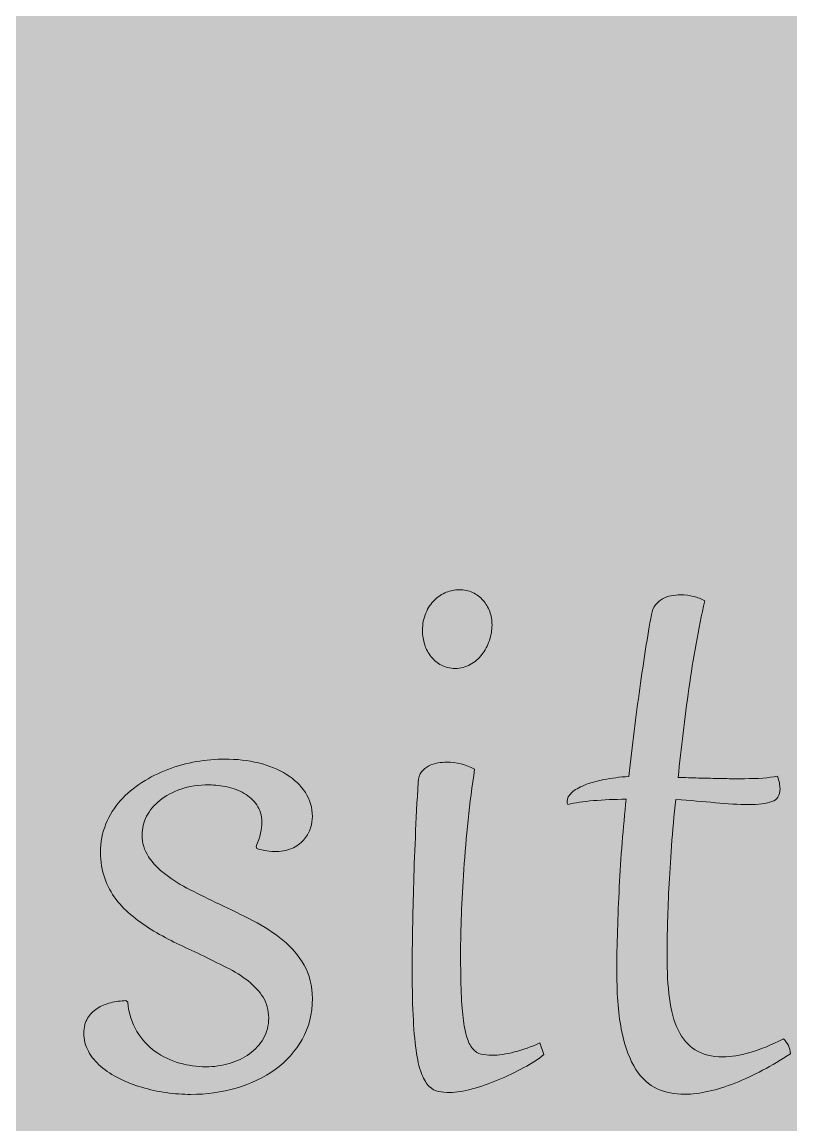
# Model space of a CAD drawing. Extents: x -4214 to -1795, y -2227 to -856.
# Drawn here: x -3019.6 to -2950.1, y -1641.1 to -1541.4 of the extents above; entities that cross this region are included whole.
import ezdxf

# ---------------------------------------------------------------- set-up
doc = ezdxf.new("R2010")
doc.units = 0
doc.header["$MEASUREMENT"] = 0
doc.layers.add('Layer 1', color=7, linetype='Continuous')

# ---------------------------------------------------------------- blocks, each defined once
blk = doc.blocks.new('block 14')
at = {"layer": 'Layer 1', "true_color": 0x2a3f49}
h = blk.add_hatch(color=149, dxfattribs=at)
h.dxf.hatch_style = 2
edge = h.paths.add_edge_path()
edge.add_spline(control_points=[(-2978.693, -1608.949), (-2978.921, -1610.475), (-2979.115, -1612.011), (-2979.277, -1613.547), (-2979.438, -1615.088), (-2979.569, -1616.572), (-2979.668, -1618.011), (-2979.771, -1619.445), (-2979.845, -1620.807), (-2979.891, -1622.086), (-2979.937, -1623.372), (-2979.96, -1624.529), (-2979.96, -1625.563), (-2979.96, -1626.955), (-2979.94, -1628.153), (-2979.901, -1629.157), (-2979.86, -1630.155), (-2979.794, -1631), (-2979.699, -1631.681), (-2979.604, -1632.367), (-2979.487, -1632.915), (-2979.346, -1633.324), (-2979.205, -1633.734), (-2979.031, -1634.051), (-2978.824, -1634.272), (-2978.616, -1634.492), (-2978.373, -1634.635), (-2978.099, -1634.707), (-2977.823, -1634.773), (-2977.51, -1634.804), (-2977.162, -1634.804), (-2976.517, -1634.804), (-2975.823, -1634.707), (-2975.078, -1634.512), (-2974.334, -1634.318), (-2973.578, -1634.046), (-2972.813, -1633.698), (-2972.813, -1633.698), (-2972.429, -1634.743), (-2972.429, -1634.743), (-2972.913, -1635.132), (-2973.52, -1635.531), (-2974.252, -1635.93), (-2974.984, -1636.335), (-2975.752, -1636.704), (-2976.558, -1637.041), (-2977.364, -1637.374), (-2978.153, -1637.646), (-2978.923, -1637.855), (-2979.697, -1638.065), (-2980.365, -1638.168), (-2980.928, -1638.168), (-2981.304, -1638.168), (-2981.647, -1638.137), (-2981.954, -1638.076), (-2982.264, -1638.019), (-2982.543, -1637.866), (-2982.791, -1637.625), (-2983.04, -1637.384), (-2983.26, -1637.026), (-2983.455, -1636.555), (-2983.649, -1636.089), (-2983.81, -1635.449), (-2983.938, -1634.645), (-2984.066, -1633.836), (-2984.164, -1632.833), (-2984.23, -1631.625), (-2984.297, -1630.416), (-2984.333, -1628.952), (-2984.333, -1627.232), (-2984.333, -1626.223), (-2984.322, -1625.087), (-2984.302, -1623.817), (-2984.281, -1622.552), (-2984.251, -1621.185), (-2984.21, -1619.731), (-2984.171, -1618.272), (-2984.118, -1616.736), (-2984.048, -1615.118), (-2983.982, -1613.501), (-2983.895, -1611.831), (-2983.787, -1610.116), (-2983.762, -1609.737), (-2983.659, -1609.435), (-2983.485, -1609.2), (-2983.311, -1608.964), (-2983.096, -1608.78), (-2982.84, -1608.652), (-2982.587, -1608.529), (-2982.315, -1608.442), (-2982.026, -1608.391), (-2981.737, -1608.345), (-2981.471, -1608.324), (-2981.23, -1608.324), (-2980.331, -1608.324), (-2979.484, -1608.529), (-2978.693, -1608.949)], knot_values=[0, 0, 0, 0, 1, 1, 1, 2, 2, 2, 3, 3, 3, 4, 4, 4, 5, 5, 5, 6, 6, 6, 7, 7, 7, 8, 8, 8, 9, 9, 9, 10, 10, 10, 11, 11, 11, 12, 12, 12, 13, 13, 13, 14, 14, 14, 15, 15, 15, 16, 16, 16, 17, 17, 17, 18, 18, 18, 19, 19, 19, 20, 20, 20, 21, 21, 21, 22, 22, 22, 23, 23, 23, 24, 24, 24, 25, 25, 25, 26, 26, 26, 27, 27, 27, 28, 28, 28, 29, 29, 29, 30, 30, 30, 31, 31, 31, 32, 32, 32, 32], degree=3, periodic=1)
edge = h.paths.add_edge_path()
edge.add_spline(control_points=[(-2980.444, -1599.846), (-2980.915, -1599.846), (-2981.33, -1599.749), (-2981.693, -1599.554), (-2982.057, -1599.36), (-2982.364, -1599.104), (-2982.62, -1598.786), (-2982.873, -1598.469), (-2983.071, -1598.11), (-2983.204, -1597.701), (-2983.337, -1597.291), (-2983.406, -1596.871), (-2983.406, -1596.441), (-2983.406, -1595.837), (-2983.303, -1595.305), (-2983.104, -1594.839), (-2982.902, -1594.378), (-2982.64, -1593.989), (-2982.318, -1593.672), (-2981.995, -1593.354), (-2981.64, -1593.119), (-2981.25, -1592.965), (-2980.861, -1592.811), (-2980.477, -1592.735), (-2980.101, -1592.735), (-2979.645, -1592.735), (-2979.236, -1592.817), (-2978.875, -1592.985), (-2978.511, -1593.154), (-2978.199, -1593.385), (-2977.938, -1593.682), (-2977.674, -1593.979), (-2977.475, -1594.317), (-2977.334, -1594.701), (-2977.193, -1595.079), (-2977.121, -1595.494), (-2977.121, -1595.934), (-2977.121, -1596.405), (-2977.203, -1596.871), (-2977.364, -1597.337), (-2977.523, -1597.798), (-2977.748, -1598.218), (-2978.038, -1598.597), (-2978.327, -1598.971), (-2978.675, -1599.273), (-2979.085, -1599.503), (-2979.494, -1599.728), (-2979.947, -1599.846), (-2980.444, -1599.846)], knot_values=[0, 0, 0, 0, 1, 1, 1, 2, 2, 2, 3, 3, 3, 4, 4, 4, 5, 5, 5, 6, 6, 6, 7, 7, 7, 8, 8, 8, 9, 9, 9, 10, 10, 10, 11, 11, 11, 12, 12, 12, 13, 13, 13, 14, 14, 14, 15, 15, 15, 16, 16, 16, 16], degree=3, periodic=1)
h = blk.add_hatch(color=149, dxfattribs=at)
h.dxf.hatch_style = 2
edge = h.paths.add_edge_path()
edge.add_spline(control_points=[(-2957.912, -1593.743), (-2958.475, -1596.293), (-2958.949, -1598.93), (-2959.333, -1601.648), (-2959.714, -1604.367), (-2960.039, -1607.044), (-2960.308, -1609.691), (-2959.678, -1609.717), (-2959.064, -1609.737), (-2958.465, -1609.753), (-2957.868, -1609.768), (-2957.31, -1609.778), (-2956.793, -1609.794), (-2956.276, -1609.804), (-2955.808, -1609.814), (-2955.385, -1609.814), (-2954.96, -1609.814), (-2954.61, -1609.814), (-2954.328, -1609.814), (-2953.104, -1609.814), (-2952.106, -1609.737), (-2951.325, -1609.589), (-2951.259, -1609.819), (-2951.205, -1610.029), (-2951.164, -1610.214), (-2951.125, -1610.403), (-2951.105, -1610.577), (-2951.105, -1610.741), (-2951.105, -1611.33), (-2951.351, -1611.714), (-2951.84, -1611.888), (-2952.331, -1612.062), (-2953.038, -1612.149), (-2953.964, -1612.149), (-2954.85, -1612.149), (-2955.841, -1612.098), (-2956.934, -1611.985), (-2958.03, -1611.883), (-2959.228, -1611.78), (-2960.531, -1611.683), (-2960.676, -1613.122), (-2960.802, -1614.519), (-2960.902, -1615.886), (-2961.004, -1617.248), (-2961.083, -1618.533), (-2961.145, -1619.742), (-2961.204, -1620.95), (-2961.247, -1622.071), (-2961.275, -1623.105), (-2961.301, -1624.139), (-2961.314, -1625.035), (-2961.314, -1625.803), (-2961.314, -1627.242), (-2961.242, -1628.522), (-2961.094, -1629.648), (-2960.945, -1630.775), (-2960.684, -1631.732), (-2960.308, -1632.521), (-2959.932, -1633.304), (-2959.414, -1633.908), (-2958.757, -1634.323), (-2958.099, -1634.737), (-2957.267, -1634.947), (-2956.261, -1634.947), (-2955.536, -1634.947), (-2954.727, -1634.819), (-2953.834, -1634.563), (-2952.94, -1634.307), (-2951.924, -1633.898), (-2950.782, -1633.335), (-2950.419, -1633.698), (-2950.212, -1634.138), (-2950.158, -1634.666), (-2950.99, -1635.214), (-2951.829, -1635.715), (-2952.677, -1636.166), (-2953.522, -1636.616), (-2954.354, -1637), (-2955.173, -1637.323), (-2955.992, -1637.646), (-2956.783, -1637.891), (-2957.548, -1638.065), (-2958.314, -1638.239), (-2959.041, -1638.332), (-2959.724, -1638.332), (-2960.623, -1638.332), (-2961.447, -1638.163), (-2962.192, -1637.835), (-2962.937, -1637.507), (-2963.582, -1636.924), (-2964.125, -1636.084), (-2964.667, -1635.244), (-2965.092, -1634.113), (-2965.394, -1632.69), (-2965.696, -1631.266), (-2965.847, -1629.469), (-2965.847, -1627.293), (-2965.847, -1626.07), (-2965.827, -1624.815), (-2965.786, -1623.515), (-2965.745, -1622.22), (-2965.691, -1620.909), (-2965.625, -1619.578), (-2965.558, -1618.252), (-2965.471, -1616.921), (-2965.364, -1615.595), (-2965.256, -1614.263), (-2965.136, -1612.953), (-2965, -1611.668), (-2966.063, -1611.678), (-2967.046, -1611.724), (-2967.952, -1611.796), (-2968.858, -1611.872), (-2969.634, -1611.985), (-2970.276, -1612.149), (-2970.317, -1612.067), (-2970.338, -1611.975), (-2970.338, -1611.867), (-2970.338, -1611.586), (-2970.199, -1611.319), (-2969.925, -1611.074), (-2969.649, -1610.823), (-2969.268, -1610.598), (-2968.776, -1610.398), (-2968.287, -1610.193), (-2967.698, -1610.029), (-2967.015, -1609.891), (-2966.329, -1609.758), (-2965.579, -1609.666), (-2964.76, -1609.609), (-2964.45, -1606.804), (-2964.122, -1604.152), (-2963.771, -1601.658), (-2963.423, -1599.16), (-2963.075, -1596.933), (-2962.724, -1594.972), (-2962.658, -1594.619), (-2962.532, -1594.332), (-2962.353, -1594.107), (-2962.171, -1593.876), (-2961.959, -1593.697), (-2961.718, -1593.559), (-2961.475, -1593.426), (-2961.214, -1593.334), (-2960.932, -1593.277), (-2960.651, -1593.226), (-2960.374, -1593.2), (-2960.106, -1593.2), (-2959.663, -1593.2), (-2959.263, -1593.247), (-2958.908, -1593.339), (-2958.552, -1593.431), (-2958.222, -1593.569), (-2957.912, -1593.743)], knot_values=[0, 0, 0, 0, 1, 1, 1, 2, 2, 2, 3, 3, 3, 4, 4, 4, 5, 5, 5, 6, 6, 6, 7, 7, 7, 8, 8, 8, 9, 9, 9, 10, 10, 10, 11, 11, 11, 12, 12, 12, 13, 13, 13, 14, 14, 14, 15, 15, 15, 16, 16, 16, 17, 17, 17, 18, 18, 18, 19, 19, 19, 20, 20, 20, 21, 21, 21, 22, 22, 22, 23, 23, 23, 24, 24, 24, 25, 25, 25, 26, 26, 26, 27, 27, 27, 28, 28, 28, 29, 29, 29, 30, 30, 30, 31, 31, 31, 32, 32, 32, 33, 33, 33, 34, 34, 34, 35, 35, 35, 36, 36, 36, 37, 37, 37, 38, 38, 38, 39, 39, 39, 40, 40, 40, 41, 41, 41, 42, 42, 42, 43, 43, 43, 44, 44, 44, 45, 45, 45, 46, 46, 46, 47, 47, 47, 48, 48, 48, 49, 49, 49, 50, 50, 50, 51, 51, 51, 51], degree=3, periodic=1)
h = blk.add_hatch(color=149, dxfattribs=at)
h.dxf.hatch_style = 2
edge = h.paths.add_edge_path()
edge.add_spline(control_points=[(-3010.026, -1630.012), (-3009.932, -1631.031), (-3009.66, -1631.911), (-3009.21, -1632.649), (-3008.762, -1633.391), (-3008.206, -1633.995), (-3007.548, -1634.461), (-3006.89, -1634.932), (-3006.163, -1635.28), (-3005.365, -1635.511), (-3004.566, -1635.736), (-3003.77, -1635.854), (-3002.976, -1635.854), (-3002.239, -1635.854), (-3001.527, -1635.751), (-3000.844, -1635.552), (-3000.158, -1635.347), (-2999.554, -1635.06), (-2999.029, -1634.686), (-2998.507, -1634.307), (-2998.087, -1633.847), (-2997.772, -1633.294), (-2997.457, -1632.746), (-2997.298, -1632.126), (-2997.298, -1631.44), (-2997.298, -1630.729), (-2997.467, -1630.104), (-2997.803, -1629.566), (-2998.138, -1629.034), (-2998.586, -1628.543), (-2999.152, -1628.097), (-2999.715, -1627.657), (-3000.37, -1627.247), (-3001.115, -1626.868), (-3001.86, -1626.495), (-3002.636, -1626.111), (-3003.44, -1625.722), (-3004.151, -1625.389), (-3004.868, -1625.046), (-3005.585, -1624.708), (-3006.304, -1624.365), (-3006.998, -1623.991), (-3007.669, -1623.587), (-3008.342, -1623.187), (-3008.969, -1622.747), (-3009.553, -1622.281), (-3010.136, -1621.81), (-3010.648, -1621.288), (-3011.084, -1620.719), (-3011.519, -1620.146), (-3011.862, -1619.511), (-3012.11, -1618.805), (-3012.358, -1618.098), (-3012.484, -1617.32), (-3012.484, -1616.46), (-3012.484, -1615.533), (-3012.323, -1614.678), (-3012, -1613.9), (-3011.677, -1613.122), (-3011.237, -1612.42), (-3010.682, -1611.796), (-3010.124, -1611.171), (-3009.478, -1610.623), (-3008.746, -1610.157), (-3008.017, -1609.686), (-3007.233, -1609.292), (-3006.401, -1608.975), (-3005.57, -1608.662), (-3004.712, -1608.427), (-3003.834, -1608.273), (-3002.953, -1608.12), (-3002.098, -1608.043), (-3001.266, -1608.043), (-3000.191, -1608.043), (-2999.175, -1608.161), (-2998.215, -1608.391), (-2997.255, -1608.626), (-2996.415, -1608.97), (-2995.696, -1609.42), (-2994.979, -1609.871), (-2994.408, -1610.418), (-2993.986, -1611.064), (-2993.564, -1611.703), (-2993.351, -1612.43), (-2993.351, -1613.234), (-2993.351, -1613.547), (-2993.405, -1613.879), (-2993.512, -1614.243), (-2993.62, -1614.606), (-2993.802, -1614.944), (-2994.055, -1615.262), (-2994.311, -1615.574), (-2994.646, -1615.84), (-2995.064, -1616.055), (-2995.478, -1616.27), (-2995.99, -1616.383), (-2996.594, -1616.398), (-2997.158, -1616.398), (-2997.749, -1616.311), (-2998.366, -1616.137), (-2998.366, -1616.137), (-2998.425, -1615.932), (-2998.425, -1615.932), (-2998.238, -1615.507), (-2998.105, -1615.108), (-2998.023, -1614.745), (-2997.944, -1614.386), (-2997.903, -1614.048), (-2997.903, -1613.741), (-2997.915, -1613.122), (-2998.074, -1612.599), (-2998.376, -1612.18), (-2998.678, -1611.755), (-2999.057, -1611.412), (-2999.513, -1611.14), (-2999.971, -1610.874), (-3000.478, -1610.68), (-3001.033, -1610.557), (-3001.591, -1610.439), (-3002.139, -1610.377), (-3002.674, -1610.377), (-3003.629, -1610.377), (-3004.482, -1610.505), (-3005.234, -1610.761), (-3005.984, -1611.012), (-3006.619, -1611.355), (-3007.136, -1611.775), (-3007.653, -1612.2), (-3008.05, -1612.681), (-3008.324, -1613.214), (-3008.6, -1613.751), (-3008.736, -1614.309), (-3008.736, -1614.888), (-3008.736, -1615.625), (-3008.542, -1616.286), (-3008.152, -1616.869), (-3007.763, -1617.453), (-3007.246, -1617.991), (-3006.601, -1618.482), (-3005.959, -1618.974), (-3005.216, -1619.434), (-3004.377, -1619.859), (-3003.537, -1620.289), (-3002.661, -1620.719), (-3001.75, -1621.15), (-3000.729, -1621.636), (-2999.715, -1622.133), (-2998.709, -1622.65), (-2997.7, -1623.167), (-2996.802, -1623.756), (-2996.008, -1624.411), (-2995.217, -1625.071), (-2994.577, -1625.824), (-2994.086, -1626.679), (-2993.597, -1627.534), (-2993.351, -1628.537), (-2993.351, -1629.689), (-2993.351, -1631.072), (-2993.656, -1632.3), (-2994.268, -1633.376), (-2994.879, -1634.451), (-2995.693, -1635.357), (-2996.715, -1636.094), (-2997.734, -1636.832), (-2998.906, -1637.395), (-3000.23, -1637.774), (-3001.55, -1638.158), (-3002.925, -1638.347), (-3004.346, -1638.347), (-3005.058, -1638.347), (-3005.795, -1638.296), (-3006.553, -1638.188), (-3007.31, -1638.081), (-3008.045, -1637.922), (-3008.757, -1637.707), (-3009.468, -1637.492), (-3010.144, -1637.226), (-3010.781, -1636.908), (-3011.419, -1636.596), (-3011.977, -1636.232), (-3012.453, -1635.823), (-3012.929, -1635.413), (-3013.306, -1634.958), (-3013.579, -1634.451), (-3013.856, -1633.949), (-3013.994, -1633.396), (-3013.994, -1632.792), (-3013.994, -1632.27), (-3013.882, -1631.824), (-3013.661, -1631.461), (-3013.439, -1631.097), (-3013.147, -1630.805), (-3012.786, -1630.575), (-3012.422, -1630.35), (-3012.018, -1630.176), (-3011.567, -1630.063), (-3011.117, -1629.95), (-3010.656, -1629.884), (-3010.188, -1629.869), (-3010.188, -1629.869), (-3010.026, -1630.012), (-3010.026, -1630.012)], knot_values=[0, 0, 0, 0, 1, 1, 1, 2, 2, 2, 3, 3, 3, 4, 4, 4, 5, 5, 5, 6, 6, 6, 7, 7, 7, 8, 8, 8, 9, 9, 9, 10, 10, 10, 11, 11, 11, 12, 12, 12, 13, 13, 13, 14, 14, 14, 15, 15, 15, 16, 16, 16, 17, 17, 17, 18, 18, 18, 19, 19, 19, 20, 20, 20, 21, 21, 21, 22, 22, 22, 23, 23, 23, 24, 24, 24, 25, 25, 25, 26, 26, 26, 27, 27, 27, 28, 28, 28, 29, 29, 29, 30, 30, 30, 31, 31, 31, 32, 32, 32, 33, 33, 33, 34, 34, 34, 35, 35, 35, 36, 36, 36, 37, 37, 37, 38, 38, 38, 39, 39, 39, 40, 40, 40, 41, 41, 41, 42, 42, 42, 43, 43, 43, 44, 44, 44, 45, 45, 45, 46, 46, 46, 47, 47, 47, 48, 48, 48, 49, 49, 49, 50, 50, 50, 51, 51, 51, 52, 52, 52, 53, 53, 53, 54, 54, 54, 55, 55, 55, 56, 56, 56, 57, 57, 57, 58, 58, 58, 59, 59, 59, 60, 60, 60, 61, 61, 61, 62, 62, 62, 63, 63, 63, 64, 64, 64, 65, 65, 65, 66, 66, 66, 67, 67, 67, 67], degree=3, periodic=1)
at = {"layer": 'Layer 1', "lineweight": 0}
for points, knots in [([(-2980.444, -1599.846), (-2980.915, -1599.846), (-2981.33, -1599.749), (-2981.693, -1599.554), (-2982.057, -1599.36), (-2982.364, -1599.104), (-2982.62, -1598.786), (-2982.873, -1598.469), (-2983.071, -1598.11), (-2983.204, -1597.701), (-2983.337, -1597.291), (-2983.406, -1596.871), (-2983.406, -1596.441), (-2983.406, -1595.837), (-2983.303, -1595.305), (-2983.104, -1594.839), (-2982.902, -1594.378), (-2982.64, -1593.989), (-2982.318, -1593.672), (-2981.995, -1593.354), (-2981.64, -1593.119), (-2981.25, -1592.965), (-2980.861, -1592.811), (-2980.477, -1592.735), (-2980.101, -1592.735), (-2979.645, -1592.735), (-2979.236, -1592.817), (-2978.875, -1592.985), (-2978.511, -1593.154), (-2978.199, -1593.385), (-2977.938, -1593.682), (-2977.674, -1593.979), (-2977.475, -1594.317), (-2977.334, -1594.701), (-2977.193, -1595.079), (-2977.121, -1595.494), (-2977.121, -1595.934), (-2977.121, -1596.405), (-2977.203, -1596.871), (-2977.364, -1597.337), (-2977.523, -1597.798), (-2977.748, -1598.218), (-2978.038, -1598.597), (-2978.327, -1598.971), (-2978.675, -1599.273), (-2979.085, -1599.503), (-2979.494, -1599.728), (-2979.947, -1599.846), (-2980.444, -1599.846)], [0, 0, 0, 0, 1, 1, 1, 2, 2, 2, 3, 3, 3, 4, 4, 4, 5, 5, 5, 6, 6, 6, 7, 7, 7, 8, 8, 8, 9, 9, 9, 10, 10, 10, 11, 11, 11, 12, 12, 12, 13, 13, 13, 14, 14, 14, 15, 15, 15, 16, 16, 16, 16]), ([(-2957.912, -1593.743), (-2958.475, -1596.293), (-2958.949, -1598.93), (-2959.333, -1601.648), (-2959.714, -1604.367), (-2960.039, -1607.044), (-2960.308, -1609.691), (-2959.678, -1609.717), (-2959.064, -1609.737), (-2958.465, -1609.753), (-2957.868, -1609.768), (-2957.31, -1609.778), (-2956.793, -1609.794), (-2956.276, -1609.804), (-2955.808, -1609.814), (-2955.385, -1609.814), (-2954.96, -1609.814), (-2954.61, -1609.814), (-2954.328, -1609.814), (-2953.104, -1609.814), (-2952.106, -1609.737), (-2951.325, -1609.589), (-2951.259, -1609.819), (-2951.205, -1610.029), (-2951.164, -1610.214), (-2951.125, -1610.403), (-2951.105, -1610.577), (-2951.105, -1610.741), (-2951.105, -1611.33), (-2951.351, -1611.714), (-2951.84, -1611.888), (-2952.331, -1612.062), (-2953.038, -1612.149), (-2953.964, -1612.149), (-2954.85, -1612.149), (-2955.841, -1612.098), (-2956.934, -1611.985), (-2958.03, -1611.883), (-2959.228, -1611.78), (-2960.531, -1611.683), (-2960.676, -1613.122), (-2960.802, -1614.519), (-2960.902, -1615.886), (-2961.004, -1617.248), (-2961.083, -1618.533), (-2961.145, -1619.742), (-2961.204, -1620.95), (-2961.247, -1622.071), (-2961.275, -1623.105), (-2961.301, -1624.139), (-2961.314, -1625.035), (-2961.314, -1625.803), (-2961.314, -1627.242), (-2961.242, -1628.522), (-2961.094, -1629.648), (-2960.945, -1630.775), (-2960.684, -1631.732), (-2960.308, -1632.521), (-2959.932, -1633.304), (-2959.414, -1633.908), (-2958.757, -1634.323), (-2958.099, -1634.737), (-2957.267, -1634.947), (-2956.261, -1634.947), (-2955.536, -1634.947), (-2954.727, -1634.819), (-2953.834, -1634.563), (-2952.94, -1634.307), (-2951.924, -1633.898), (-2950.782, -1633.335), (-2950.419, -1633.698), (-2950.212, -1634.138), (-2950.158, -1634.666), (-2950.99, -1635.214), (-2951.829, -1635.715), (-2952.677, -1636.166), (-2953.522, -1636.616), (-2954.354, -1637), (-2955.173, -1637.323), (-2955.992, -1637.646), (-2956.783, -1637.891), (-2957.548, -1638.065), (-2958.314, -1638.239), (-2959.041, -1638.332), (-2959.724, -1638.332), (-2960.623, -1638.332), (-2961.447, -1638.163), (-2962.192, -1637.835), (-2962.937, -1637.507), (-2963.582, -1636.924), (-2964.125, -1636.084), (-2964.667, -1635.244), (-2965.092, -1634.113), (-2965.394, -1632.69), (-2965.696, -1631.266), (-2965.847, -1629.469), (-2965.847, -1627.293), (-2965.847, -1626.07), (-2965.827, -1624.815), (-2965.786, -1623.515), (-2965.745, -1622.22), (-2965.691, -1620.909), (-2965.625, -1619.578), (-2965.558, -1618.252), (-2965.471, -1616.921), (-2965.364, -1615.595), (-2965.256, -1614.263), (-2965.136, -1612.953), (-2965, -1611.668), (-2966.063, -1611.678), (-2967.046, -1611.724), (-2967.952, -1611.796), (-2968.858, -1611.872), (-2969.634, -1611.985), (-2970.276, -1612.149), (-2970.317, -1612.067), (-2970.338, -1611.975), (-2970.338, -1611.867), (-2970.338, -1611.586), (-2970.199, -1611.319), (-2969.925, -1611.074), (-2969.649, -1610.823), (-2969.268, -1610.598), (-2968.776, -1610.398), (-2968.287, -1610.193), (-2967.698, -1610.029), (-2967.015, -1609.891), (-2966.329, -1609.758), (-2965.579, -1609.666), (-2964.76, -1609.609), (-2964.45, -1606.804), (-2964.122, -1604.152), (-2963.771, -1601.658), (-2963.423, -1599.16), (-2963.075, -1596.933), (-2962.724, -1594.972), (-2962.658, -1594.619), (-2962.532, -1594.332), (-2962.353, -1594.107), (-2962.171, -1593.876), (-2961.959, -1593.697), (-2961.718, -1593.559), (-2961.475, -1593.426), (-2961.214, -1593.334), (-2960.932, -1593.277), (-2960.651, -1593.226), (-2960.374, -1593.2), (-2960.106, -1593.2), (-2959.663, -1593.2), (-2959.263, -1593.247), (-2958.908, -1593.339), (-2958.552, -1593.431), (-2958.222, -1593.569), (-2957.912, -1593.743)], [0, 0, 0, 0, 1, 1, 1, 2, 2, 2, 3, 3, 3, 4, 4, 4, 5, 5, 5, 6, 6, 6, 7, 7, 7, 8, 8, 8, 9, 9, 9, 10, 10, 10, 11, 11, 11, 12, 12, 12, 13, 13, 13, 14, 14, 14, 15, 15, 15, 16, 16, 16, 17, 17, 17, 18, 18, 18, 19, 19, 19, 20, 20, 20, 21, 21, 21, 22, 22, 22, 23, 23, 23, 24, 24, 24, 25, 25, 25, 26, 26, 26, 27, 27, 27, 28, 28, 28, 29, 29, 29, 30, 30, 30, 31, 31, 31, 32, 32, 32, 33, 33, 33, 34, 34, 34, 35, 35, 35, 36, 36, 36, 37, 37, 37, 38, 38, 38, 39, 39, 39, 40, 40, 40, 41, 41, 41, 42, 42, 42, 43, 43, 43, 44, 44, 44, 45, 45, 45, 46, 46, 46, 47, 47, 47, 48, 48, 48, 49, 49, 49, 50, 50, 50, 51, 51, 51, 51]), ([(-3010.026, -1630.012), (-3009.932, -1631.031), (-3009.66, -1631.911), (-3009.21, -1632.649), (-3008.762, -1633.391), (-3008.206, -1633.995), (-3007.548, -1634.461), (-3006.89, -1634.932), (-3006.163, -1635.28), (-3005.365, -1635.511), (-3004.566, -1635.736), (-3003.77, -1635.854), (-3002.976, -1635.854), (-3002.239, -1635.854), (-3001.527, -1635.751), (-3000.844, -1635.552), (-3000.158, -1635.347), (-2999.554, -1635.06), (-2999.029, -1634.686), (-2998.507, -1634.307), (-2998.087, -1633.847), (-2997.772, -1633.294), (-2997.457, -1632.746), (-2997.298, -1632.126), (-2997.298, -1631.44), (-2997.298, -1630.729), (-2997.467, -1630.104), (-2997.803, -1629.566), (-2998.138, -1629.034), (-2998.586, -1628.543), (-2999.152, -1628.097), (-2999.715, -1627.657), (-3000.37, -1627.247), (-3001.115, -1626.868), (-3001.86, -1626.495), (-3002.636, -1626.111), (-3003.44, -1625.722), (-3004.151, -1625.389), (-3004.868, -1625.046), (-3005.585, -1624.708), (-3006.304, -1624.365), (-3006.998, -1623.991), (-3007.669, -1623.587), (-3008.342, -1623.187), (-3008.969, -1622.747), (-3009.553, -1622.281), (-3010.136, -1621.81), (-3010.648, -1621.288), (-3011.084, -1620.719), (-3011.519, -1620.146), (-3011.862, -1619.511), (-3012.11, -1618.805), (-3012.358, -1618.098), (-3012.484, -1617.32), (-3012.484, -1616.46), (-3012.484, -1615.533), (-3012.323, -1614.678), (-3012, -1613.9), (-3011.677, -1613.122), (-3011.237, -1612.42), (-3010.682, -1611.796), (-3010.124, -1611.171), (-3009.478, -1610.623), (-3008.746, -1610.157), (-3008.017, -1609.686), (-3007.233, -1609.292), (-3006.401, -1608.975), (-3005.57, -1608.662), (-3004.712, -1608.427), (-3003.834, -1608.273), (-3002.953, -1608.12), (-3002.098, -1608.043), (-3001.266, -1608.043), (-3000.191, -1608.043), (-2999.175, -1608.161), (-2998.215, -1608.391), (-2997.255, -1608.626), (-2996.415, -1608.97), (-2995.696, -1609.42), (-2994.979, -1609.871), (-2994.408, -1610.418), (-2993.986, -1611.064), (-2993.564, -1611.703), (-2993.351, -1612.43), (-2993.351, -1613.234), (-2993.351, -1613.547), (-2993.405, -1613.879), (-2993.512, -1614.243), (-2993.62, -1614.606), (-2993.802, -1614.944), (-2994.055, -1615.262), (-2994.311, -1615.574), (-2994.646, -1615.84), (-2995.064, -1616.055), (-2995.478, -1616.27), (-2995.99, -1616.383), (-2996.594, -1616.398), (-2997.158, -1616.398), (-2997.749, -1616.311), (-2998.366, -1616.137), (-2998.366, -1616.137), (-2998.425, -1615.932), (-2998.425, -1615.932), (-2998.238, -1615.507), (-2998.105, -1615.108), (-2998.023, -1614.745), (-2997.944, -1614.386), (-2997.903, -1614.048), (-2997.903, -1613.741), (-2997.915, -1613.122), (-2998.074, -1612.599), (-2998.376, -1612.18), (-2998.678, -1611.755), (-2999.057, -1611.412), (-2999.513, -1611.14), (-2999.971, -1610.874), (-3000.478, -1610.68), (-3001.033, -1610.557), (-3001.591, -1610.439), (-3002.139, -1610.377), (-3002.674, -1610.377), (-3003.629, -1610.377), (-3004.482, -1610.505), (-3005.234, -1610.761), (-3005.984, -1611.012), (-3006.619, -1611.355), (-3007.136, -1611.775), (-3007.653, -1612.2), (-3008.05, -1612.681), (-3008.324, -1613.214), (-3008.6, -1613.751), (-3008.736, -1614.309), (-3008.736, -1614.888), (-3008.736, -1615.625), (-3008.542, -1616.286), (-3008.152, -1616.869), (-3007.763, -1617.453), (-3007.246, -1617.991), (-3006.601, -1618.482), (-3005.959, -1618.974), (-3005.216, -1619.434), (-3004.377, -1619.859), (-3003.537, -1620.289), (-3002.661, -1620.719), (-3001.75, -1621.15), (-3000.729, -1621.636), (-2999.715, -1622.133), (-2998.709, -1622.65), (-2997.7, -1623.167), (-2996.802, -1623.756), (-2996.008, -1624.411), (-2995.217, -1625.071), (-2994.577, -1625.824), (-2994.086, -1626.679), (-2993.597, -1627.534), (-2993.351, -1628.537), (-2993.351, -1629.689), (-2993.351, -1631.072), (-2993.656, -1632.3), (-2994.268, -1633.376), (-2994.879, -1634.451), (-2995.693, -1635.357), (-2996.715, -1636.094), (-2997.734, -1636.832), (-2998.906, -1637.395), (-3000.23, -1637.774), (-3001.55, -1638.158), (-3002.925, -1638.347), (-3004.346, -1638.347), (-3005.058, -1638.347), (-3005.795, -1638.296), (-3006.553, -1638.188), (-3007.31, -1638.081), (-3008.045, -1637.922), (-3008.757, -1637.707), (-3009.468, -1637.492), (-3010.144, -1637.226), (-3010.781, -1636.908), (-3011.419, -1636.596), (-3011.977, -1636.232), (-3012.453, -1635.823), (-3012.929, -1635.413), (-3013.306, -1634.958), (-3013.579, -1634.451), (-3013.856, -1633.949), (-3013.994, -1633.396), (-3013.994, -1632.792), (-3013.994, -1632.27), (-3013.882, -1631.824), (-3013.661, -1631.461), (-3013.439, -1631.097), (-3013.147, -1630.805), (-3012.786, -1630.575), (-3012.422, -1630.35), (-3012.018, -1630.176), (-3011.567, -1630.063), (-3011.117, -1629.95), (-3010.656, -1629.884), (-3010.188, -1629.869), (-3010.188, -1629.869), (-3010.026, -1630.012), (-3010.026, -1630.012)], [0, 0, 0, 0, 1, 1, 1, 2, 2, 2, 3, 3, 3, 4, 4, 4, 5, 5, 5, 6, 6, 6, 7, 7, 7, 8, 8, 8, 9, 9, 9, 10, 10, 10, 11, 11, 11, 12, 12, 12, 13, 13, 13, 14, 14, 14, 15, 15, 15, 16, 16, 16, 17, 17, 17, 18, 18, 18, 19, 19, 19, 20, 20, 20, 21, 21, 21, 22, 22, 22, 23, 23, 23, 24, 24, 24, 25, 25, 25, 26, 26, 26, 27, 27, 27, 28, 28, 28, 29, 29, 29, 30, 30, 30, 31, 31, 31, 32, 32, 32, 33, 33, 33, 34, 34, 34, 35, 35, 35, 36, 36, 36, 37, 37, 37, 38, 38, 38, 39, 39, 39, 40, 40, 40, 41, 41, 41, 42, 42, 42, 43, 43, 43, 44, 44, 44, 45, 45, 45, 46, 46, 46, 47, 47, 47, 48, 48, 48, 49, 49, 49, 50, 50, 50, 51, 51, 51, 52, 52, 52, 53, 53, 53, 54, 54, 54, 55, 55, 55, 56, 56, 56, 57, 57, 57, 58, 58, 58, 59, 59, 59, 60, 60, 60, 61, 61, 61, 62, 62, 62, 63, 63, 63, 64, 64, 64, 65, 65, 65, 66, 66, 66, 67, 67, 67, 67]), ([(-2978.693, -1608.949), (-2978.921, -1610.475), (-2979.115, -1612.011), (-2979.277, -1613.547), (-2979.438, -1615.088), (-2979.569, -1616.572), (-2979.668, -1618.011), (-2979.771, -1619.445), (-2979.845, -1620.807), (-2979.891, -1622.086), (-2979.937, -1623.372), (-2979.96, -1624.529), (-2979.96, -1625.563), (-2979.96, -1626.955), (-2979.94, -1628.153), (-2979.901, -1629.157), (-2979.86, -1630.155), (-2979.794, -1631), (-2979.699, -1631.681), (-2979.604, -1632.367), (-2979.487, -1632.915), (-2979.346, -1633.324), (-2979.205, -1633.734), (-2979.031, -1634.051), (-2978.824, -1634.272), (-2978.616, -1634.492), (-2978.373, -1634.635), (-2978.099, -1634.707), (-2977.823, -1634.773), (-2977.51, -1634.804), (-2977.162, -1634.804), (-2976.517, -1634.804), (-2975.823, -1634.707), (-2975.078, -1634.512), (-2974.334, -1634.318), (-2973.578, -1634.046), (-2972.813, -1633.698), (-2972.813, -1633.698), (-2972.429, -1634.743), (-2972.429, -1634.743), (-2972.913, -1635.132), (-2973.52, -1635.531), (-2974.252, -1635.93), (-2974.984, -1636.335), (-2975.752, -1636.704), (-2976.558, -1637.041), (-2977.364, -1637.374), (-2978.153, -1637.646), (-2978.923, -1637.855), (-2979.697, -1638.065), (-2980.365, -1638.168), (-2980.928, -1638.168), (-2981.304, -1638.168), (-2981.647, -1638.137), (-2981.954, -1638.076), (-2982.264, -1638.019), (-2982.543, -1637.866), (-2982.791, -1637.625), (-2983.04, -1637.384), (-2983.26, -1637.026), (-2983.455, -1636.555), (-2983.649, -1636.089), (-2983.81, -1635.449), (-2983.938, -1634.645), (-2984.066, -1633.836), (-2984.164, -1632.833), (-2984.23, -1631.625), (-2984.297, -1630.416), (-2984.333, -1628.952), (-2984.333, -1627.232), (-2984.333, -1626.223), (-2984.322, -1625.087), (-2984.302, -1623.817), (-2984.281, -1622.552), (-2984.251, -1621.185), (-2984.21, -1619.731), (-2984.171, -1618.272), (-2984.118, -1616.736), (-2984.048, -1615.118), (-2983.982, -1613.501), (-2983.895, -1611.831), (-2983.787, -1610.116), (-2983.762, -1609.737), (-2983.659, -1609.435), (-2983.485, -1609.2), (-2983.311, -1608.964), (-2983.096, -1608.78), (-2982.84, -1608.652), (-2982.587, -1608.529), (-2982.315, -1608.442), (-2982.026, -1608.391), (-2981.737, -1608.345), (-2981.471, -1608.324), (-2981.23, -1608.324), (-2980.331, -1608.324), (-2979.484, -1608.529), (-2978.693, -1608.949)], [0, 0, 0, 0, 1, 1, 1, 2, 2, 2, 3, 3, 3, 4, 4, 4, 5, 5, 5, 6, 6, 6, 7, 7, 7, 8, 8, 8, 9, 9, 9, 10, 10, 10, 11, 11, 11, 12, 12, 12, 13, 13, 13, 14, 14, 14, 15, 15, 15, 16, 16, 16, 17, 17, 17, 18, 18, 18, 19, 19, 19, 20, 20, 20, 21, 21, 21, 22, 22, 22, 23, 23, 23, 24, 24, 24, 25, 25, 25, 26, 26, 26, 27, 27, 27, 28, 28, 28, 29, 29, 29, 30, 30, 30, 31, 31, 31, 32, 32, 32, 32])]:
    blk.add_open_spline(points, degree=3, knots=knots, dxfattribs=at)
blk = doc.blocks.new('block 13')
at = {"layer": 'Layer 1'}
blk.add_blockref('block 14', (0, 0), dxfattribs=at)
blk = doc.blocks.new('block 3')
at = {"layer": 'Layer 1'}
blk.add_blockref('block 13', (0, 0), dxfattribs=at)
blk = doc.blocks.new('block 2')
at = {"layer": 'Layer 1', "true_color": 0xd1f7fe}
h = blk.add_hatch(color=7, dxfattribs=at)
h.dxf.hatch_style = 2
edge = h.paths.add_edge_path()
edge.add_spline(control_points=[(-1794.659, -1541.431), (-1798.649, -1538.412), (-1802.263, -1532.957), (-1802.263, -1532.957), (-1818.61, -1510.462), (-1812.956, -1476.786), (-1816.44, -1444.447), (-1820.965, -1402.431), (-1845.854, -1390.896), (-1845.854, -1390.896), (-1804.05, -1322.514), (-1892.292, -1300.542), (-1892.292, -1235.18), (-1892.292, -1185.07), (-1862.628, -1142.357), (-1862.628, -1091.812), (-1862.628, -1048.7), (-1902.166, -1036.972), (-1902.166, -1036.972), (-1867.403, -1000.374), (-1890.029, -934.189), (-1946.844, -934.189), (-2005.099, -934.189), (-2041.371, -964.397), (-2090.141, -964.397), (-2164.557, -964.397), (-2207.797, -887.503), (-2269.21, -938.656), (-2361.653, -869.927), (-2476.864, -966.117), (-2551.279, -966.117), (-2625.692, -966.117), (-2641.586, -875.556), (-2696.264, -901.096), (-2661.195, -910.159), (-2669.29, -950.941), (-2696.643, -950.941), (-2728.631, -950.941), (-2744.91, -917.987), (-2781.111, -917.987), (-2815.612, -917.987), (-2899.41, -972.274), (-2996.855, -864.274), (-2996.855, -864.274), (-2999.685, -861.048), (-3004.227, -855.723), (-3008.771, -861.048), (-3011.602, -864.274), (-3011.602, -864.274), (-3109.046, -972.274), (-3192.844, -917.987), (-3227.345, -917.987), (-3263.546, -917.987), (-3279.825, -950.941), (-3311.816, -950.941), (-3339.168, -950.941), (-3347.261, -910.159), (-3312.192, -901.096), (-3366.87, -875.556), (-3382.764, -966.117), (-3457.177, -966.117), (-3531.593, -966.117), (-3646.803, -869.927), (-3739.248, -938.656), (-3800.66, -887.503), (-3843.9, -964.397), (-3918.315, -964.397), (-3967.085, -964.397), (-4003.357, -934.189), (-4061.612, -934.189), (-4118.429, -934.189), (-4141.053, -1000.374), (-4106.29, -1036.972), (-4106.29, -1036.972), (-4145.828, -1048.7), (-4145.828, -1091.812), (-4145.828, -1142.357), (-4116.166, -1185.07), (-4116.166, -1235.18), (-4116.166, -1300.542), (-4204.407, -1322.514), (-4162.603, -1390.896), (-4162.603, -1390.896), (-4187.491, -1402.431), (-4192.018, -1444.447), (-4195.5, -1476.786), (-4189.846, -1510.462), (-4206.193, -1532.957), (-4206.193, -1532.957), (-4209.854, -1538.247), (-4213.797, -1541.431), (-4209.783, -1544.99), (-4206.193, -1549.904), (-4206.193, -1549.904), (-4189.846, -1572.399), (-4195.5, -1606.075), (-4192.018, -1638.414), (-4187.491, -1680.43), (-4162.603, -1691.965), (-4162.603, -1691.965), (-4204.407, -1760.348), (-4116.166, -1782.319), (-4116.166, -1847.681), (-4116.166, -1897.791), (-4145.828, -1940.504), (-4145.828, -1991.049), (-4145.828, -2034.161), (-4106.29, -2045.889), (-4106.29, -2045.889), (-4141.053, -2082.487), (-4118.429, -2148.672), (-4061.612, -2148.672), (-4003.357, -2148.672), (-3967.085, -2118.464), (-3918.315, -2118.464), (-3843.9, -2118.464), (-3800.66, -2195.358), (-3739.248, -2144.207), (-3646.803, -2212.934), (-3531.593, -2116.744), (-3457.177, -2116.744), (-3382.764, -2116.744), (-3366.87, -2207.305), (-3312.192, -2181.765), (-3347.261, -2172.702), (-3339.168, -2131.92), (-3311.816, -2131.92), (-3279.825, -2131.92), (-3263.546, -2164.874), (-3227.345, -2164.874), (-3192.844, -2164.874), (-3109.046, -2110.587), (-3011.602, -2218.587), (-3011.602, -2218.587), (-3008.771, -2221.813), (-3004.227, -2227.138), (-2999.685, -2221.813), (-2996.855, -2218.587), (-2996.855, -2218.587), (-2899.41, -2110.587), (-2815.612, -2164.874), (-2781.111, -2164.874), (-2744.91, -2164.874), (-2728.631, -2131.92), (-2696.643, -2131.92), (-2669.29, -2131.92), (-2661.195, -2172.702), (-2696.264, -2181.765), (-2641.586, -2207.305), (-2625.692, -2116.744), (-2551.279, -2116.744), (-2476.864, -2116.744), (-2361.653, -2212.934), (-2269.21, -2144.207), (-2207.797, -2195.358), (-2164.557, -2118.464), (-2090.141, -2118.464), (-2041.371, -2118.464), (-2005.099, -2148.672), (-1946.844, -2148.672), (-1890.029, -2148.672), (-1867.403, -2082.487), (-1902.166, -2045.889), (-1902.166, -2045.889), (-1862.628, -2034.161), (-1862.628, -1991.049), (-1862.628, -1940.504), (-1892.292, -1897.791), (-1892.292, -1847.681), (-1892.292, -1782.319), (-1804.05, -1760.348), (-1845.854, -1691.965), (-1845.854, -1691.965), (-1820.965, -1680.43), (-1816.44, -1638.414), (-1812.956, -1606.075), (-1818.61, -1572.399), (-1802.263, -1549.904), (-1802.263, -1549.904), (-1799.123, -1544.754), (-1794.659, -1541.431)], knot_values=[0, 0, 0, 0, 1, 1, 1, 2, 2, 2, 3, 3, 3, 4, 4, 4, 5, 5, 5, 6, 6, 6, 7, 7, 7, 8, 8, 8, 9, 9, 9, 10, 10, 10, 11, 11, 11, 12, 12, 12, 13, 13, 13, 14, 14, 14, 15, 15, 15, 16, 16, 16, 17, 17, 17, 18, 18, 18, 19, 19, 19, 20, 20, 20, 21, 21, 21, 22, 22, 22, 23, 23, 23, 24, 24, 24, 25, 25, 25, 26, 26, 26, 27, 27, 27, 28, 28, 28, 29, 29, 29, 30, 30, 30, 31, 31, 31, 32, 32, 32, 33, 33, 33, 34, 34, 34, 35, 35, 35, 36, 36, 36, 37, 37, 37, 38, 38, 38, 39, 39, 39, 40, 40, 40, 41, 41, 41, 42, 42, 42, 43, 43, 43, 44, 44, 44, 45, 45, 45, 46, 46, 46, 47, 47, 47, 48, 48, 48, 49, 49, 49, 50, 50, 50, 51, 51, 51, 52, 52, 52, 53, 53, 53, 54, 54, 54, 55, 55, 55, 56, 56, 56, 57, 57, 57, 58, 58, 58, 59, 59, 59, 60, 60, 60, 60], degree=3, periodic=1)
at = {"layer": 'Layer 1', "lineweight": 0}
blk.add_open_spline([(-1794.659, -1541.431), (-1798.649, -1538.412), (-1802.263, -1532.957), (-1802.263, -1532.957), (-1818.61, -1510.462), (-1812.956, -1476.786), (-1816.44, -1444.447), (-1820.965, -1402.431), (-1845.854, -1390.896), (-1845.854, -1390.896), (-1804.05, -1322.514), (-1892.292, -1300.542), (-1892.292, -1235.18), (-1892.292, -1185.07), (-1862.628, -1142.357), (-1862.628, -1091.812), (-1862.628, -1048.7), (-1902.166, -1036.972), (-1902.166, -1036.972), (-1867.403, -1000.374), (-1890.029, -934.189), (-1946.844, -934.189), (-2005.099, -934.189), (-2041.371, -964.397), (-2090.141, -964.397), (-2164.557, -964.397), (-2207.797, -887.503), (-2269.21, -938.656), (-2361.653, -869.927), (-2476.864, -966.117), (-2551.279, -966.117), (-2625.692, -966.117), (-2641.586, -875.556), (-2696.264, -901.096), (-2661.195, -910.159), (-2669.29, -950.941), (-2696.643, -950.941), (-2728.631, -950.941), (-2744.91, -917.987), (-2781.111, -917.987), (-2815.612, -917.987), (-2899.41, -972.274), (-2996.855, -864.274), (-2996.855, -864.274), (-2999.685, -861.048), (-3004.227, -855.723), (-3008.771, -861.048), (-3011.602, -864.274), (-3011.602, -864.274), (-3109.046, -972.274), (-3192.844, -917.987), (-3227.345, -917.987), (-3263.546, -917.987), (-3279.825, -950.941), (-3311.816, -950.941), (-3339.168, -950.941), (-3347.261, -910.159), (-3312.192, -901.096), (-3366.87, -875.556), (-3382.764, -966.117), (-3457.177, -966.117), (-3531.593, -966.117), (-3646.803, -869.927), (-3739.248, -938.656), (-3800.66, -887.503), (-3843.9, -964.397), (-3918.315, -964.397), (-3967.085, -964.397), (-4003.357, -934.189), (-4061.612, -934.189), (-4118.429, -934.189), (-4141.053, -1000.374), (-4106.29, -1036.972), (-4106.29, -1036.972), (-4145.828, -1048.7), (-4145.828, -1091.812), (-4145.828, -1142.357), (-4116.166, -1185.07), (-4116.166, -1235.18), (-4116.166, -1300.542), (-4204.407, -1322.514), (-4162.603, -1390.896), (-4162.603, -1390.896), (-4187.491, -1402.431), (-4192.018, -1444.447), (-4195.5, -1476.786), (-4189.846, -1510.462), (-4206.193, -1532.957), (-4206.193, -1532.957), (-4209.854, -1538.247), (-4213.797, -1541.431), (-4209.783, -1544.99), (-4206.193, -1549.904), (-4206.193, -1549.904), (-4189.846, -1572.399), (-4195.5, -1606.075), (-4192.018, -1638.414), (-4187.491, -1680.43), (-4162.603, -1691.965), (-4162.603, -1691.965), (-4204.407, -1760.348), (-4116.166, -1782.319), (-4116.166, -1847.681), (-4116.166, -1897.791), (-4145.828, -1940.504), (-4145.828, -1991.049), (-4145.828, -2034.161), (-4106.29, -2045.889), (-4106.29, -2045.889), (-4141.053, -2082.487), (-4118.429, -2148.672), (-4061.612, -2148.672), (-4003.357, -2148.672), (-3967.085, -2118.464), (-3918.315, -2118.464), (-3843.9, -2118.464), (-3800.66, -2195.358), (-3739.248, -2144.207), (-3646.803, -2212.934), (-3531.593, -2116.744), (-3457.177, -2116.744), (-3382.764, -2116.744), (-3366.87, -2207.305), (-3312.192, -2181.765), (-3347.261, -2172.702), (-3339.168, -2131.92), (-3311.816, -2131.92), (-3279.825, -2131.92), (-3263.546, -2164.874), (-3227.345, -2164.874), (-3192.844, -2164.874), (-3109.046, -2110.587), (-3011.602, -2218.587), (-3011.602, -2218.587), (-3008.771, -2221.813), (-3004.227, -2227.138), (-2999.685, -2221.813), (-2996.855, -2218.587), (-2996.855, -2218.587), (-2899.41, -2110.587), (-2815.612, -2164.874), (-2781.111, -2164.874), (-2744.91, -2164.874), (-2728.631, -2131.92), (-2696.643, -2131.92), (-2669.29, -2131.92), (-2661.195, -2172.702), (-2696.264, -2181.765), (-2641.586, -2207.305), (-2625.692, -2116.744), (-2551.279, -2116.744), (-2476.864, -2116.744), (-2361.653, -2212.934), (-2269.21, -2144.207), (-2207.797, -2195.358), (-2164.557, -2118.464), (-2090.141, -2118.464), (-2041.371, -2118.464), (-2005.099, -2148.672), (-1946.844, -2148.672), (-1890.029, -2148.672), (-1867.403, -2082.487), (-1902.166, -2045.889), (-1902.166, -2045.889), (-1862.628, -2034.161), (-1862.628, -1991.049), (-1862.628, -1940.504), (-1892.292, -1897.791), (-1892.292, -1847.681), (-1892.292, -1782.319), (-1804.05, -1760.348), (-1845.854, -1691.965), (-1845.854, -1691.965), (-1820.965, -1680.43), (-1816.44, -1638.414), (-1812.956, -1606.075), (-1818.61, -1572.399), (-1802.263, -1549.904), (-1802.263, -1549.904), (-1799.123, -1544.754), (-1794.659, -1541.431)], degree=3, knots=[0, 0, 0, 0, 1, 1, 1, 2, 2, 2, 3, 3, 3, 4, 4, 4, 5, 5, 5, 6, 6, 6, 7, 7, 7, 8, 8, 8, 9, 9, 9, 10, 10, 10, 11, 11, 11, 12, 12, 12, 13, 13, 13, 14, 14, 14, 15, 15, 15, 16, 16, 16, 17, 17, 17, 18, 18, 18, 19, 19, 19, 20, 20, 20, 21, 21, 21, 22, 22, 22, 23, 23, 23, 24, 24, 24, 25, 25, 25, 26, 26, 26, 27, 27, 27, 28, 28, 28, 29, 29, 29, 30, 30, 30, 31, 31, 31, 32, 32, 32, 33, 33, 33, 34, 34, 34, 35, 35, 35, 36, 36, 36, 37, 37, 37, 38, 38, 38, 39, 39, 39, 40, 40, 40, 41, 41, 41, 42, 42, 42, 43, 43, 43, 44, 44, 44, 45, 45, 45, 46, 46, 46, 47, 47, 47, 48, 48, 48, 49, 49, 49, 50, 50, 50, 51, 51, 51, 52, 52, 52, 53, 53, 53, 54, 54, 54, 55, 55, 55, 56, 56, 56, 57, 57, 57, 58, 58, 58, 59, 59, 59, 60, 60, 60, 60], dxfattribs=at)
at = {"layer": 'Layer 1'}
blk.add_blockref('block 3', (0, 0), dxfattribs=at)

msp = doc.modelspace()

# ---------------------------------------------------------------- block references
at = {"layer": 'Layer 1'}
msp.add_blockref('block 2', (0, 0), dxfattribs=at)

doc.saveas('drawing.dxf')
